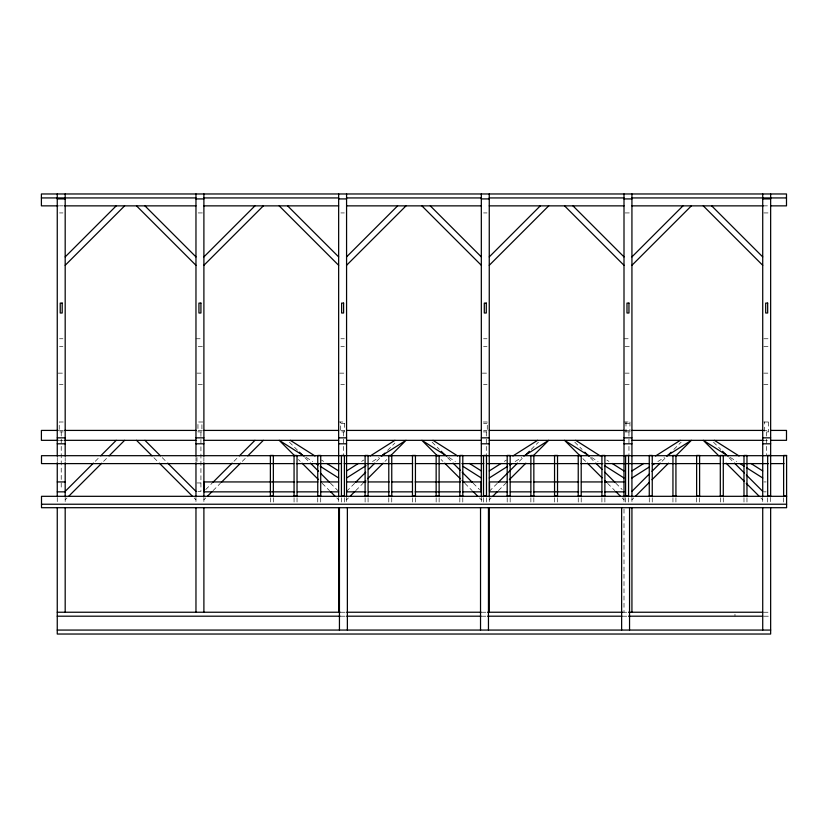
<?xml version="1.0" encoding="UTF-8"?>
<svg xmlns="http://www.w3.org/2000/svg" width="828" height="828" viewBox="0 0 828 828"><rect width="100%" height="100%" fill="white"/><g stroke="black" fill="none" stroke-linecap="round" stroke-linejoin="round"><path stroke-width="0.62" stroke-dasharray="4.14 3.1" d="M95.261 461.289L98.905 457.646M65.184 499.781L67.006 497.949M103.593 461.362L107.247 457.708M205.717 489.545L212.103 483.169M233.972 461.289L237.615 457.646M203.895 499.781L205.727 497.949M213.044 490.631L220.362 483.314M242.304 461.362L245.968 457.708M346.57 491.366L354.777 483.169M376.657 461.289L380.3 457.646M387.587 450.349L394.884 443.063M346.57 499.781L348.402 497.949M355.719 490.631L363.037 483.314M384.989 461.362L386.821 459.53M489.255 491.366L497.452 483.169M519.332 461.289L522.975 457.646M531.183 449.438L538.469 442.152M489.255 499.781L491.087 497.949M498.394 490.631L505.711 483.314M662.007 461.289L665.66 457.646M673.857 449.438L681.154 442.152M631.93 499.781L633.762 497.949M361.608 461.413L363.761 460.057M372.517 461.548L378.996 457.439M504.293 461.413L506.436 460.057M515.192 461.548L521.681 457.439M657.877 461.548L664.356 457.439M59.43 205.861L63.301 205.861M763.312 205.861L768.467 205.861M59.523 212.931L62.918 212.931M198.234 212.931L202.767 212.931M340.908 212.931L344.313 212.931M483.593 212.931L486.988 212.931M625.14 212.931L630.801 212.931M763.851 212.931L769.512 212.931M59.523 338.766L62.918 338.766M195.967 338.766L202.767 338.766M340.908 338.766L344.313 338.766M483.593 338.766L486.988 338.766M624.001 338.766L630.801 338.766M763.851 338.766L770.651 338.766M59.523 346.694L62.918 346.694M198.234 346.694L202.767 346.694M340.908 346.694L344.313 346.694M483.593 346.694L486.988 346.694M625.14 346.694L630.801 346.694M763.851 346.694L769.512 346.694M58.239 373.138L63 373.138M196.96 373.138L202.901 373.138M339.635 373.138L344.396 373.138M482.32 373.138L487.071 373.138M624.995 373.138L629.756 373.138M763.716 373.138L769.657 373.138M59.43 384.347L63 384.347M198.151 384.347L202.901 384.347M340.825 384.347L344.396 384.347M483.511 384.347L487.071 384.347M624.995 384.347L629.756 384.347M763.716 384.347L768.467 384.347M63.197 422.001L59.233 422.001L59.233 431.905L63.197 431.905M202.767 422.001L197.954 422.001L197.954 431.905L201.918 431.905L201.918 422.001M338.652 422.001L344.593 422.001L344.593 431.905L340.629 431.905L340.629 422.001M483.304 422.001L487.268 422.001L487.268 431.905L483.304 431.905M624.001 422.001L630.801 422.001M763.851 422.001L769.512 422.001M340.908 423.481L344.313 423.481M483.593 423.481L486.988 423.481M625.14 423.481L631.93 423.481M59.43 430.415L63.301 430.415M198.234 430.415L203.895 430.415M340.908 430.415L344.313 430.415M483.593 430.415L486.988 430.415M625.14 430.415L631.93 430.415M762.723 430.415L769.512 430.415M624.995 431.905L631.93 431.905M59.43 440.33L63.301 440.33M763.312 440.33L768.467 440.33M763.851 481.937L766.117 481.937M196.96 482.952L200.925 482.952M197.954 491.356L200.925 491.356L200.925 431.905M763.851 491.853L766.117 491.853M340.96 612.234L346.57 612.234M481.772 612.234L486.988 612.234M622.584 612.234L627.748 612.234M763.851 612.234L770.651 612.234M340.96 616.198L346.125 616.198M481.772 616.198L486.936 616.198M622.584 616.198L627.748 616.198M764.182 616.198L769.357 616.198M730.296 457.439L736.775 461.548M606.82 460.057L608.963 461.413M591.575 457.439L598.064 461.548M448.9 457.439L455.39 461.548M321.461 460.057L323.613 461.413M306.225 457.439L312.705 461.548M713.498 442.152L720.795 449.438M728.992 457.646L732.645 461.289M760.891 497.949L762.723 499.781M574.787 442.152L582.074 449.438M590.281 457.646L593.924 461.289M615.804 483.169L622.18 489.545M582.85 458.619L585.593 461.362M607.545 483.314L614.862 490.631M622.18 497.949L624.001 499.781M432.102 442.152L439.399 449.438M447.606 457.646L451.25 461.289M473.119 483.169L479.505 489.545M441.086 459.53L442.908 461.362M464.86 483.314L472.177 490.631M479.495 497.949L481.327 499.781M289.427 442.152L298.546 451.26M304.921 457.646L308.565 461.289M330.444 483.169L338.652 491.366M298.401 459.53L300.233 461.362M322.185 483.314L329.503 490.631M336.82 497.949L338.652 499.781M162.247 457.646L165.89 461.289M153.894 457.708L157.558 461.362M194.135 497.949L195.967 499.781M783.63 497.887L783.63 504.231M770.651 497.473L770.651 503.072M768.663 422.001L768.663 431.905L764.699 431.905L764.699 422.001M767.67 497.887L767.67 504.231M766.687 431.905L766.687 454.872M762.723 497.38L762.723 502.627M746.97 497.887L746.97 503.072M743.989 497.887L743.989 504.231M734.974 614.221L734.974 616.198M723.289 497.887L723.289 503.072M720.308 497.887L720.308 504.231M699.608 497.887L699.608 503.072M696.627 497.887L696.627 504.231M675.927 497.887L675.927 503.072M672.947 497.887L672.947 504.231M652.247 497.887L652.247 503.072M649.266 497.887L649.266 504.231M631.93 497.38L631.93 502.627M629.953 422.001L629.953 431.905M628.959 431.905L628.959 454.872M628.566 497.887L628.566 503.072M625.989 422.001L625.989 431.905M625.595 497.887L625.595 504.231M624.001 497.38L624.001 502.627M624.001 509.075L624.001 612.234M604.885 497.887L604.885 503.072M601.915 497.887L601.915 504.231M581.204 497.887L581.204 503.072M578.234 497.887L578.234 504.231M557.523 497.887L557.523 503.072M554.553 497.887L554.553 504.231M533.843 497.887L533.843 503.072M530.872 497.887L530.872 504.231M510.162 497.887L510.162 503.072M507.191 497.887L507.191 504.231M489.255 497.38L489.255 502.627M486.481 497.887L486.481 503.072M486.284 431.905L486.284 454.872M483.511 497.887L483.511 504.231M481.327 497.38L481.327 502.627M462.8 497.887L462.8 503.072M459.83 497.887L459.83 504.231M439.119 497.887L439.119 503.072M436.149 497.887L436.149 504.231M415.439 497.887L415.439 503.072M412.468 497.887L412.468 504.231M391.758 497.887L391.758 503.072M388.787 497.887L388.787 504.231M368.077 497.887L368.077 503.072M365.107 497.887L365.107 504.231M346.57 497.38L346.57 502.627M344.396 497.887L344.396 503.072M343.599 431.905L343.599 454.872M341.426 497.887L341.426 504.231M338.652 497.38L338.652 502.627M320.715 497.887L320.715 503.072M317.745 497.887L317.745 504.231M297.035 497.887L297.035 503.072M294.064 497.887L294.064 504.231M273.354 497.887L273.354 503.072M270.383 497.887L270.383 504.231M203.895 457.501L203.895 461.362M203.895 497.38L203.895 502.627M196.96 457.429L196.96 461.631M195.967 457.501L195.967 461.362M195.967 497.38L195.967 502.627M65.184 457.501L65.184 461.362M65.184 497.38L65.184 502.627M61.22 431.905L61.22 482.31M61.22 482.952L61.22 490.155M57.256 457.429L57.256 461.631M57.256 497.473L57.256 502.627"/><path stroke-width="1.24" d="M65.184 256.897L116.22 205.861M65.184 265.302L124.624 205.861M203.895 256.897L254.941 205.861M203.895 265.302L263.345 205.861M65.184 491.366L93.44 463.111M100.726 455.824L116.22 440.33M68.838 496.117L101.761 463.194M109.079 455.876L124.624 440.33M346.57 256.897L397.616 205.861M346.57 265.302L406.02 205.861M213.013 482.258L232.15 463.111M239.447 455.824L254.941 440.33M207.549 496.117L212.123 491.542M221.273 482.403L240.482 463.194M247.8 455.876L263.345 440.33M489.255 256.897L540.291 205.861M489.255 265.302L548.705 205.861M355.688 482.258L365.717 472.229M368.45 469.497L374.825 463.111M382.122 455.824L384.854 453.092M350.234 496.117L354.808 491.542M363.947 482.403L365.779 480.571M367.611 478.739L383.157 463.194M390.474 455.876L406.02 440.33L381.159 456.073M631.93 256.897L682.976 205.861M631.93 265.302L691.38 205.861M498.363 482.258L517.51 463.111M525.708 454.914L529.361 451.26M492.908 496.117L497.483 491.542M509.375 479.66L525.842 463.194M533.149 455.876L548.705 440.33L523.845 456.073M631.93 491.366L649.245 474.051M651.988 471.318L660.185 463.111M667.482 455.824L671.125 452.181M635.593 496.117L649.307 482.403M652.05 479.66L668.517 463.194M675.834 455.876L691.38 440.33L666.519 456.073M346.57 470.946L358.389 463.463M370.209 455.98L394.915 440.33M346.57 477.984L366.028 465.657M489.255 470.946L501.064 463.463M512.884 455.98L537.589 440.33M489.255 477.984L507.626 466.34M509.789 464.974L511.952 463.608M631.93 470.946L643.749 463.463M655.559 455.98L680.274 440.33M631.93 477.984L649.224 467.023M652.464 464.974L654.627 463.608M41.4 197.933L195.967 197.933M203.895 197.933L338.652 197.933M346.57 197.933L481.327 197.933M489.255 197.933L624.001 197.933M631.93 197.933L786.496 197.933M57.256 198.917L65.184 198.917M195.967 198.917L203.895 198.917M338.652 198.917L346.57 198.917M481.327 198.917L489.255 198.917M624.001 198.917L631.93 198.917M762.723 198.917L770.651 198.917M58.146 205.861L41.4 205.861L41.4 193.969L786.496 193.969L786.496 205.861L771.044 205.861M64.584 205.861L195.967 205.861M203.895 205.861L338.652 205.861M346.57 205.861L481.327 205.861M489.255 205.861L624.001 205.861M631.93 205.861L763.312 205.861M58.146 430.415L41.4 430.415L41.4 440.33L58.146 440.33M64.584 430.415L195.967 430.415M203.895 430.415L338.652 430.415M346.57 430.415L481.327 430.415M489.255 430.415L624.001 430.415M631.93 430.415L763.312 430.415M771.044 430.415L786.496 430.415L786.496 440.33L771.044 440.33M57.256 437.846L65.184 437.846M195.967 437.846L203.895 437.846M338.652 437.846L346.57 437.846M481.327 437.846L489.255 437.846M624.001 437.846L631.93 437.846M762.723 437.846L770.651 437.846M64.584 440.33L195.967 440.33M203.895 440.33L338.652 440.33M346.57 440.33L481.327 440.33M489.255 440.33L624.001 440.33M631.93 440.33L763.312 440.33M57.256 443.798L65.184 443.798M195.967 443.798L203.895 443.798M338.652 443.798L346.57 443.798M481.327 443.798L489.255 443.798M624.001 443.798L631.93 443.798M762.723 443.798L770.651 443.798M770.651 455.441L767.67 455.441L767.67 496.614M786.6 455.69L41.503 455.69L41.503 463.608L293.743 463.608M296.331 463.608L341.612 463.608M344.2 463.608L412.758 463.608M415.345 463.608L459.323 463.608M461.91 463.608L483.904 463.608M486.491 463.608L578.337 463.608M580.925 463.608L602.908 463.608M605.496 463.608L649.483 463.608M652.071 463.608L720.629 463.608M723.217 463.608L768.487 463.608M771.075 463.608L784.012 463.608M57.256 481.937L65.184 481.937M294.675 481.937L204.154 481.937L204.154 491.853L294.675 491.853M297.262 481.937L317.952 481.937M320.539 481.937L338.652 481.937M346.57 481.937L365.976 481.937M368.553 481.937L389.253 481.937M391.841 481.937L412.53 481.937M415.118 481.937L460.378 481.937M462.966 481.937L481.068 481.937L481.068 491.853L462.966 491.853M507.616 481.937L489.514 481.937L489.514 491.853L507.616 491.853M510.203 481.937L530.893 481.937M533.48 481.937L578.741 481.937M581.328 481.937L602.018 481.937M604.606 481.937L624.001 481.937M57.256 491.853L65.184 491.853M297.262 491.853L317.952 491.853M320.539 491.853L338.652 491.853M346.57 491.853L365.976 491.853M368.553 491.853L389.253 491.853M391.841 491.853L412.53 491.853M415.118 491.853L460.378 491.853M510.203 491.853L530.893 491.853M533.48 491.853L578.741 491.853M581.328 491.853L602.018 491.853M604.606 491.853L624.001 491.853M270.383 496.065L273.354 496.065M294.064 496.065L297.035 496.065M317.745 496.065L320.715 496.065M341.426 496.065L344.396 496.065M365.107 496.065L368.077 496.065M388.787 496.065L391.758 496.065M412.468 496.065L415.439 496.065M436.149 496.065L439.119 496.065M459.83 496.065L462.8 496.065M483.511 496.065L486.481 496.065M507.191 496.065L510.162 496.065M530.872 496.065L533.843 496.065M554.553 496.065L557.523 496.065M578.234 496.065L581.204 496.065M601.915 496.065L604.885 496.065M625.595 496.065L628.566 496.065M649.266 496.065L652.247 496.065M672.947 496.065L675.927 496.065M696.627 496.065L699.608 496.065M720.308 496.065L723.289 496.065M743.989 496.065L746.97 496.065M767.67 496.065L770.651 496.065M783.63 496.065L786.6 496.065M786.6 496.314L41.503 496.314L41.503 507.709L786.6 507.709L786.6 455.441L783.63 455.441L783.63 496.614M41.503 504.231L786.6 504.231M57.256 612.234L340.287 612.234M346.746 612.234L481.151 612.234M487.62 612.234L622.584 612.234M628.483 612.234L762.888 612.234M57.256 616.198L340.287 616.198M346.746 616.198L481.151 616.198M487.62 616.198L622.025 616.198M628.483 616.198L762.888 616.198M57.256 630.067L770.651 630.067M714.378 440.33L739.083 455.98M750.903 463.463L762.723 470.946M728.133 456.073L703.272 440.33L718.818 455.876M740.025 463.608L744.341 466.34M746.504 467.706L762.723 477.984M575.667 440.33L600.372 455.98M612.192 463.463L624.001 470.946M589.412 456.073L564.551 440.33L580.107 455.876M604.554 465.657L624.001 477.984M432.992 440.33L457.698 455.98M469.507 463.463L481.327 470.946M446.737 456.073L421.876 440.33L437.422 455.876M462.955 466.34L481.327 477.984M290.307 440.33L315.013 455.98M326.832 463.463L338.652 470.946M304.062 456.073L279.202 440.33L294.747 455.876M315.944 463.608L318.107 464.974M320.27 466.34L338.652 477.984M711.676 205.861L762.723 256.897M703.272 205.861L762.723 265.302M572.966 205.861L624.001 256.897M564.551 205.861L624.001 265.302M722.616 451.26L726.26 454.914M734.467 463.111L744.496 473.14M746.318 474.961L762.723 491.366M726.135 463.194L744.424 481.482M746.256 483.314L759.059 496.117M430.281 205.861L481.327 256.897M421.876 205.861L481.327 265.302M584.816 452.181L588.46 455.824M595.746 463.111L602.132 469.497M604.864 472.229L614.894 482.258M587.425 463.194L602.059 477.828M604.802 480.571L606.624 482.403M615.773 491.542L620.348 496.117M287.606 205.861L338.652 256.897M279.202 205.861L338.652 265.302M441.22 451.26L444.864 454.914M453.071 463.111L460.358 470.407M462.19 472.229L472.208 482.258M444.739 463.194L460.285 478.739M462.117 480.571L463.949 482.403M473.099 491.542L477.663 496.117M144.931 205.861L195.967 256.897M136.517 205.861L195.967 265.302M299.457 452.181L302.189 454.914M310.396 463.111L318.594 471.318M320.415 473.14L329.534 482.258M302.065 463.194L318.521 479.66M330.413 491.542L334.988 496.117M144.931 440.33L160.425 455.824M167.711 463.111L195.967 491.366M136.517 440.33L152.073 455.876M159.38 463.194L192.313 496.117M770.651 193.969L770.651 496.614M770.651 507.709L770.651 634.031L57.256 634.031L57.256 507.792M762.723 193.969L762.723 496.179M762.723 507.709L762.723 630.067M746.97 496.614L746.97 455.441L743.989 455.441L743.989 496.614M723.289 496.614L723.289 455.441L720.308 455.441L720.308 496.614M699.608 496.614L699.608 455.441L696.627 455.441L696.627 496.614M675.927 496.614L675.927 455.441L672.947 455.441L672.947 496.614M652.247 496.614L652.247 455.441L649.266 455.441L649.266 496.614M631.93 193.969L631.93 496.179M631.93 507.792L631.93 612.234M629.549 507.709L629.549 630.067M628.566 496.614L628.566 455.441L625.595 455.441L625.595 496.614M624.001 193.969L624.001 496.179M621.631 507.709L621.631 630.067M604.885 496.614L604.885 455.441L601.915 455.441L601.915 496.614M581.204 496.614L581.204 455.441L578.234 455.441L578.234 496.614M557.523 496.614L557.523 455.441L554.553 455.441L554.553 496.614M533.843 496.614L533.843 455.441L530.872 455.441L530.872 496.614M510.162 496.614L510.162 455.441L507.191 455.441L507.191 496.614M489.255 193.969L489.255 496.179M489.255 507.792L489.255 612.234M488.458 507.709L488.458 630.067M486.481 496.614L486.481 455.441L483.511 455.441L483.511 496.614M481.327 193.969L481.327 496.179M480.53 507.709L480.53 630.067M462.8 496.614L462.8 455.441L459.83 455.441L459.83 496.614M439.119 496.614L439.119 455.441L436.149 455.441L436.149 496.614M415.439 496.614L415.439 455.441L412.468 455.441L412.468 496.614M391.758 496.614L391.758 455.441L388.787 455.441L388.787 496.614M368.077 496.614L368.077 455.441L365.107 455.441L365.107 496.614M347.367 507.709L347.367 630.067M346.57 193.969L346.57 496.179M344.396 496.614L344.396 455.441L341.426 455.441L341.426 496.614M339.439 507.709L339.439 630.067M338.652 193.969L338.652 496.179M338.652 507.792L338.652 612.234M320.715 496.614L320.715 455.441L317.745 455.441L317.745 496.614M297.035 496.614L297.035 455.441L294.064 455.441L294.064 496.614M273.354 496.614L273.354 455.441L270.383 455.441L270.383 496.614M203.895 193.969L203.895 456.207M203.895 462.655L203.895 496.179M203.895 507.792L203.895 612.234M195.967 193.969L195.967 456.207M195.967 462.655L195.967 496.179M195.967 507.792L195.967 612.234M65.184 193.969L65.184 456.207M65.184 462.655L65.184 496.179M65.184 507.792L65.184 612.234M57.256 193.969L57.256 456.207M57.256 462.655L57.256 496.179M62.203 303.1L60.227 303.1L60.227 313.005L62.203 313.005L62.203 303.1M200.925 303.1L198.937 303.1L198.937 313.005L200.925 313.005L200.925 303.1M343.599 303.1L341.622 303.1L341.622 313.005L343.599 313.005L343.599 303.1M486.284 303.1L484.297 303.1L484.297 313.005L486.284 313.005L486.284 303.1M628.959 303.1L626.982 303.1L626.982 313.005L628.959 313.005L628.959 303.1M767.67 303.1L765.693 303.1L765.693 313.005L767.67 313.005L767.67 303.1"/></g></svg>
